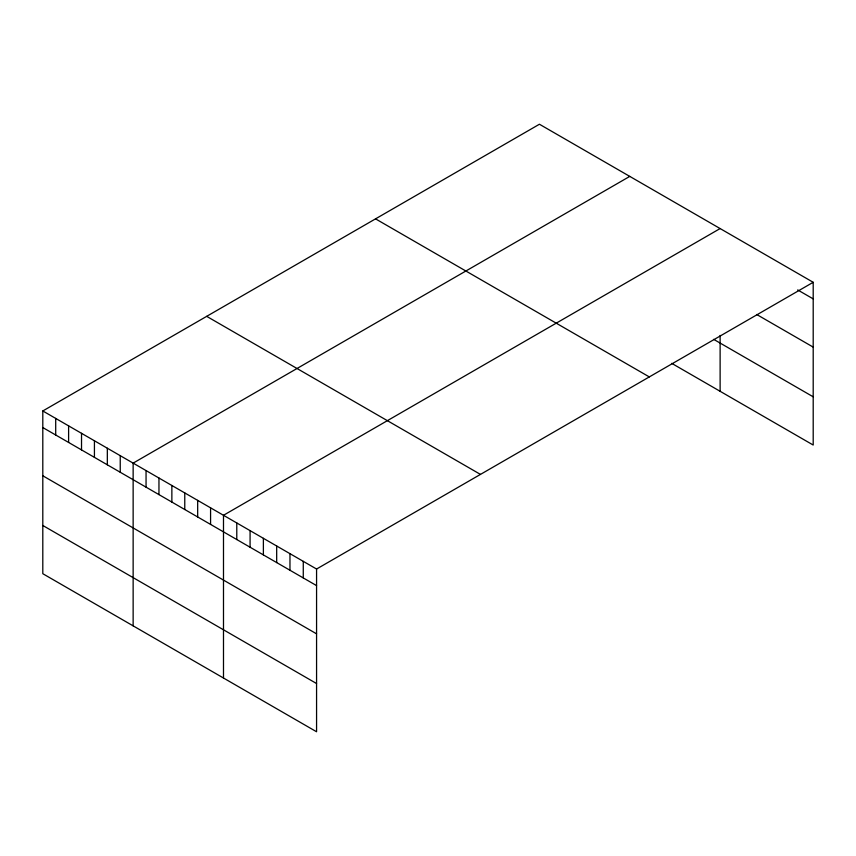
<?xml version="1.0" encoding="UTF-8"?>
<svg xmlns="http://www.w3.org/2000/svg" width="856" height="856" viewBox="0 0 856 856"><rect width="100%" height="100%" fill="white"/><g stroke="black" fill="none" stroke-linecap="round" stroke-linejoin="round"><path stroke-width="1.28" d="M42.8 410.966L316.57 569.026L316.57 731.762L42.8 573.702L42.8 410.966L539.43 124.238L813.2 282.298L813.2 445.034L671.725 363.351M629.77 176.389L133.14 463.117L133.14 625.864M720.121 228.552L223.491 515.28L223.491 678.027M316.57 569.026L813.2 282.298M797.685 289.927L813.2 298.883M756.683 314.484L813.2 347.108M713.669 339.34L813.2 396.81M375.538 218.858L649.308 376.918M206.692 316.346L480.462 474.406M42.8 427.551L316.57 585.611M42.8 475.776L316.57 633.836M42.8 525.477L316.57 683.537M720.121 335.424L720.121 391.299M303.27 561.343L303.27 577.928M289.97 553.672L289.97 570.257M276.681 545.989L276.681 562.574M263.381 538.317L263.381 554.902M250.08 530.634L250.08 547.219M236.78 522.962L236.78 539.548M210.576 507.833L210.576 524.418M197.672 500.375L197.672 516.96M184.768 492.928L184.768 509.513M171.863 485.48L171.863 502.065M158.959 478.023L158.959 494.608M146.055 470.575L146.055 487.16M120.236 455.67L120.236 472.255M107.332 448.223L107.332 464.808M94.428 440.765L94.428 457.35M81.523 433.318L81.523 449.903M68.608 425.86L68.608 442.445M55.704 418.413L55.704 434.998"/></g></svg>
